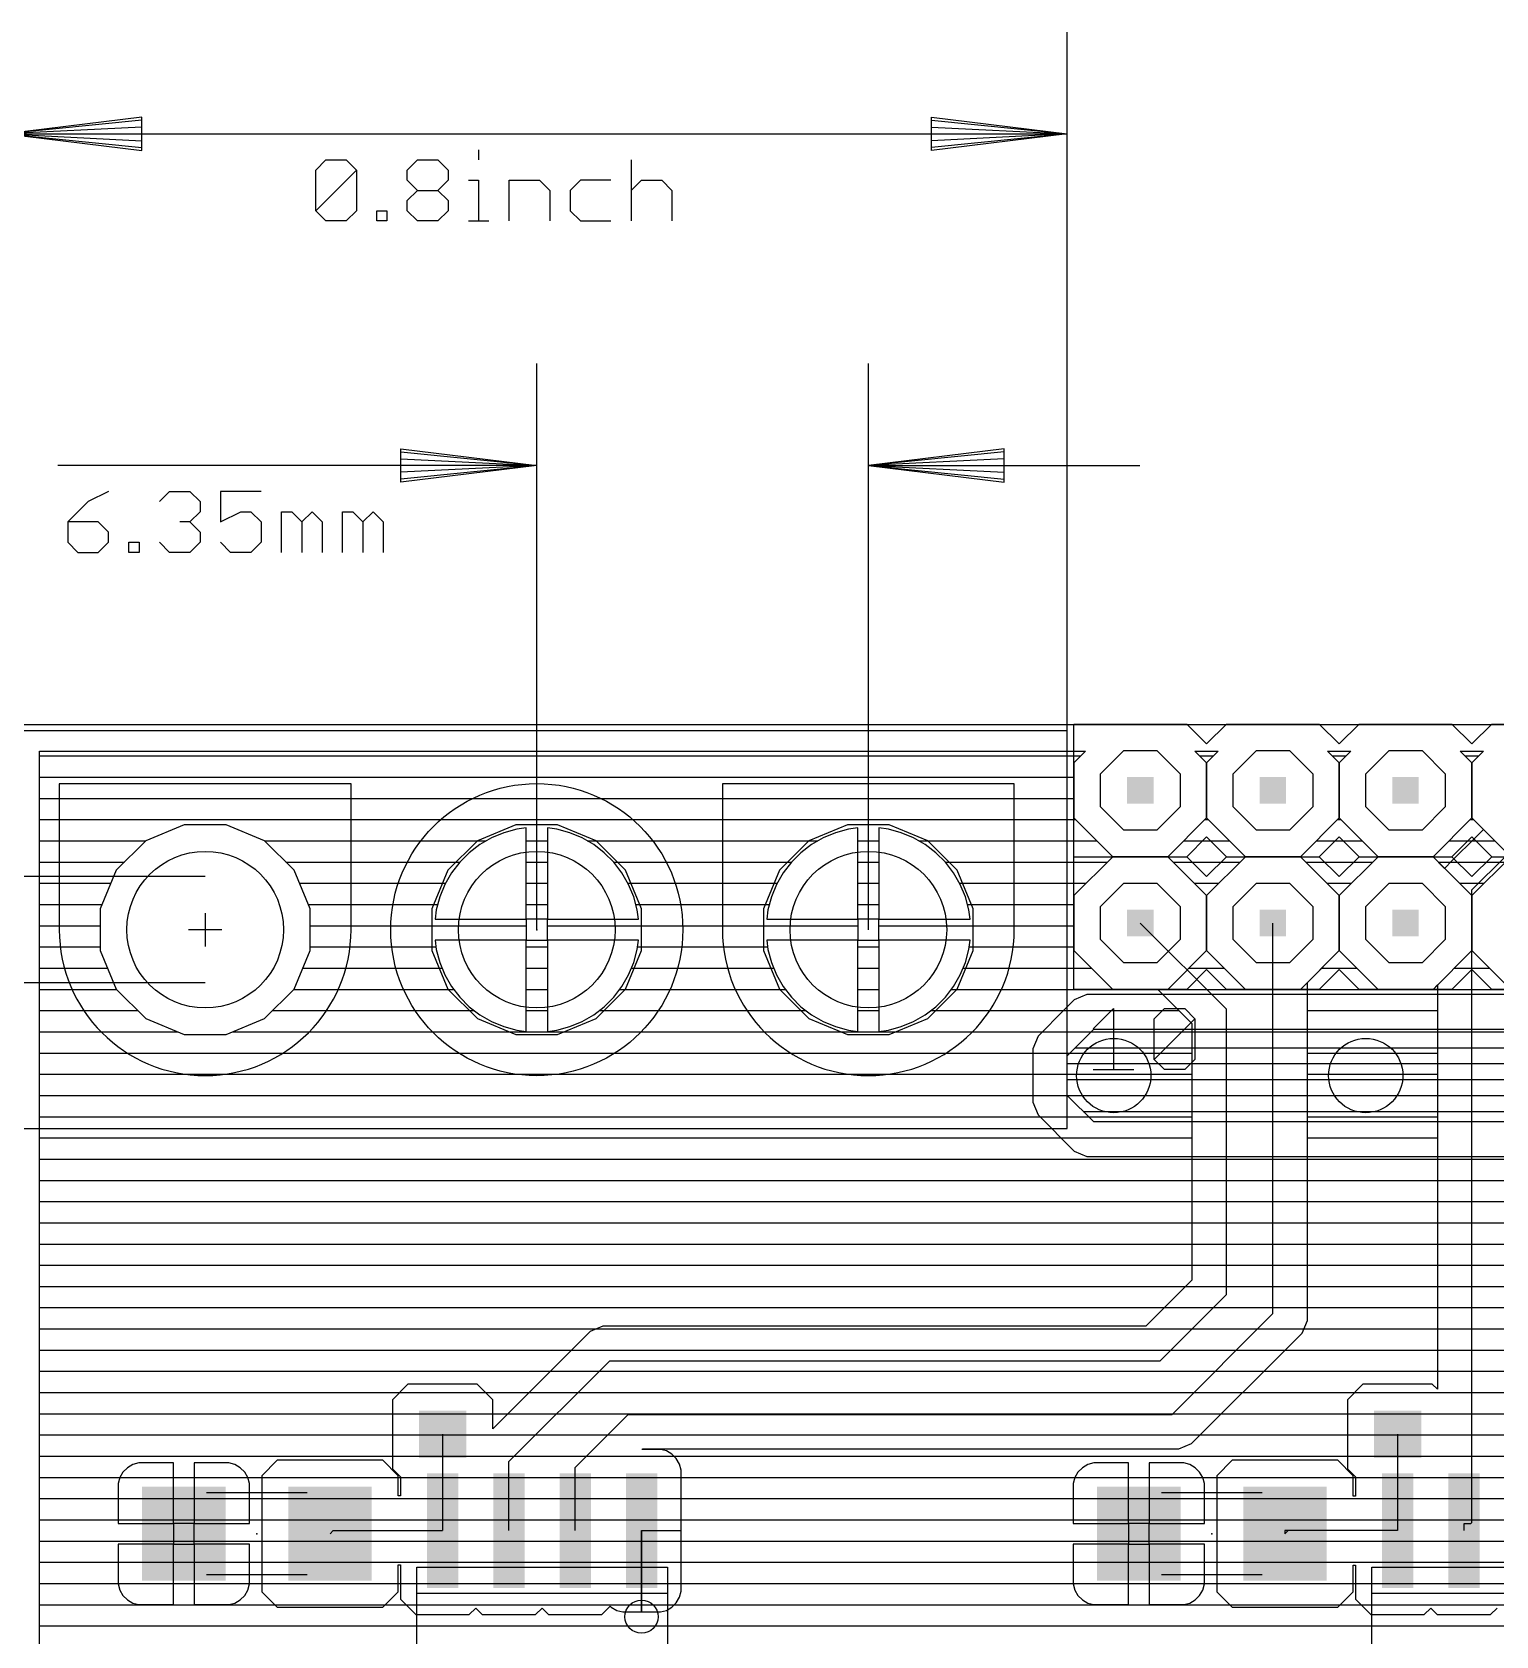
# Model space of a CAD drawing. Extents: x -0.28 to 5.55, y -0.74 to 2.72.
# Drawn here: x 0.614 to 1.718, y 1.512 to 2.722 of the extents above; entities that cross this region are included whole.
import ezdxf

# ---------------------------------------------------------------- set-up
doc = ezdxf.new("R2010")
doc.units = 0
for name, color, linetype in [('1', 22, 'CONTINUOUS'), ('16', 175, 'CONTINUOUS'), ('17', 82, 'CONTINUOUS'), ('18', 82, 'CONTINUOUS'), ('20', 2, 'CONTINUOUS'), ('21', 253, 'CONTINUOUS'), ('23', 7, 'CONTINUOUS'), ('47', 253, 'CONTINUOUS'), ('51', 253, 'CONTINUOUS')]:
    doc.layers.add(name, color=color, linetype=linetype)

# ---------------------------------------------------------------- blocks, each defined once
blk = doc.blocks.new('RECT')
blk.add_solid([(-0.5, -0.5), (0.5, -0.5), (-0.5, 0.5), (0.5, 0.5)])
blk = doc.blocks.new('ROUNDP')
blk.add_circle((0, 0), 0.5)
blk = doc.blocks.new('OCTAGONP')
blk.add_lwpolyline([(-0.5, -0.207107), (-0.5, 0.207107), (-0.207107, 0.5), (0.207107, 0.5), (0.5, 0.207107), (0.5, -0.207107), (0.207107, -0.5), (-0.207107, -0.5)], close=True)
blk = doc.blocks.new('ROUNDV')
blk.add_circle((0, 0), 0.5)
blk = doc.blocks.new('SQUAREV')
blk.add_solid([(-0.5, -0.5), (0.5, -0.5), (-0.5, 0.5), (0.5, 0.5)])

msp = doc.modelspace()

# ---------------------------------------------------------------- linework, layer by layer
at = {"layer": '1'}
for p, q in [((0.62, 0.32), (0.62, 2.179508)), ((0.62, 2.179508), (1.408797, 2.179508)), ((1.408797, 2.179508), (1.4, 2.170711)), ((1.5, 2.170711), (1.491202, 2.179508)), ((1.491202, 2.179508), (1.508797, 2.179508)), ((1.508797, 2.179508), (1.5, 2.170711)), ((1.6, 2.170711), (1.591202, 2.179508)), ((1.591202, 2.179508), (1.608797, 2.179508)), ((1.608797, 2.179508), (1.6, 2.170711)), ((1.7, 2.170711), (1.691202, 2.179508)), ((1.691202, 2.179508), (1.708797, 2.179508)), ((1.708797, 2.179508), (1.7, 2.170711)), ((0.62, 2.176), (1.40529, 2.176)), ((1.4, 2.170711), (1.4, 2.129289)), ((1.49471, 2.176), (1.50529, 2.176)), ((1.5, 2.129289), (1.5, 2.170711)), ((1.5, 2.170711), (1.5, 2.129289)), ((1.59471, 2.176), (1.60529, 2.176)), ((1.6, 2.129289), (1.6, 2.170711)), ((1.6, 2.170711), (1.6, 2.129289)), ((1.69471, 2.176), (1.70529, 2.176)), ((1.7, 2.129289), (1.7, 2.170711)), ((1.7, 2.170711), (1.7, 2.129289)), ((0.62, 2.16), (1.4, 2.16)), ((1.5, 2.16), (1.5, 2.16)), ((1.6, 2.16), (1.6, 2.16)), ((1.7, 2.16), (1.7, 2.16)), ((0.62, 2.144), (1.4, 2.144)), ((1.5, 2.144), (1.5, 2.144)), ((1.6, 2.144), (1.6, 2.144)), ((1.7, 2.144), (1.7, 2.144)), ((1.4, 2.129289), (1.429289, 2.1)), ((1.470711, 2.1), (1.5, 2.129289)), ((1.5, 2.129289), (1.529289, 2.1)), ((1.570711, 2.1), (1.6, 2.129289)), ((1.6, 2.129289), (1.629289, 2.1)), ((1.670711, 2.1), (1.7, 2.129289)), ((1.7, 2.129289), (1.70876, 2.120529)), ((0.62, 2.128), (1.401289, 2.128)), ((0.729275, 2.124055), (0.700219, 2.11202)), ((0.760725, 2.124055), (0.729275, 2.124055)), ((0.789781, 2.11202), (0.760725, 2.124055)), ((0.970178, 2.118122), (0.960846, 2.114257)), ((0.979935, 2.120737), (0.970178, 2.118122)), ((0.987, 2.121667), (0.979935, 2.120737)), ((0.987, 2.053), (0.987, 2.121667)), ((1.003, 2.121667), (1.003, 2.053)), ((1.010065, 2.120737), (1.003, 2.121667)), ((1.019822, 2.118122), (1.010065, 2.120737)), ((1.029154, 2.114257), (1.019822, 2.118122)), ((1.229275, 2.124055), (1.200219, 2.11202)), ((1.260725, 2.124055), (1.229275, 2.124055)), ((1.289781, 2.11202), (1.260725, 2.124055)), ((1.498711, 2.128), (1.501289, 2.128)), ((1.598711, 2.128), (1.601289, 2.128)), ((1.698711, 2.128), (1.701289, 2.128)), ((1.70876, 2.120529), (1.702958, 2.114728)), ((0.62, 2.112), (0.700199, 2.112)), ((0.700219, 2.11202), (0.67798, 2.089781)), ((0.81202, 2.089781), (0.789781, 2.11202)), ((0.789801, 2.112), (0.956937, 2.112)), ((0.952099, 2.109206), (0.944085, 2.103057)), ((0.960846, 2.114257), (0.952099, 2.109206)), ((0.987, 2.112), (1.003, 2.112)), ((1.037901, 2.109206), (1.029154, 2.114257)), ((1.033063, 2.112), (1.200199, 2.112)), ((1.045915, 2.103057), (1.037901, 2.109206)), ((1.200219, 2.11202), (1.17798, 2.089781)), ((1.31202, 2.089781), (1.289781, 2.11202)), ((1.289801, 2.112), (1.417289, 2.112)), ((1.482711, 2.112), (1.517289, 2.112)), ((1.582711, 2.112), (1.617289, 2.112)), ((1.682711, 2.112), (1.700231, 2.112)), ((1.702958, 2.114728), (1.685272, 2.097042)), ((1.702958, 2.114728), (1.702958, 2.114728)), ((0.62, 2.096), (0.684199, 2.096)), ((0.805801, 2.096), (0.937028, 2.096)), ((0.936943, 2.095915), (0.930794, 2.087901)), ((0.944085, 2.103057), (0.936943, 2.095915)), ((0.987, 2.096), (1.003, 2.096)), ((1.053057, 2.095915), (1.045915, 2.103057)), ((1.052972, 2.096), (1.184199, 2.096)), ((1.059206, 2.087901), (1.053057, 2.095915)), ((1.305801, 2.096), (1.425289, 2.096)), ((1.429289, 2.1), (1.4, 2.070711)), ((1.429289, 2.1), (1.470711, 2.1)), ((1.470711, 2.1), (1.429289, 2.1)), ((1.5, 2.070711), (1.470711, 2.1)), ((1.47471, 2.096), (1.525289, 2.096)), ((1.529289, 2.1), (1.5, 2.070711)), ((1.529289, 2.1), (1.570711, 2.1)), ((1.570711, 2.1), (1.529289, 2.1)), ((1.6, 2.070711), (1.570711, 2.1)), ((1.57471, 2.096), (1.625289, 2.096)), ((1.629289, 2.1), (1.6, 2.070711)), ((1.629289, 2.1), (1.670711, 2.1)), ((1.670711, 2.1), (1.629289, 2.1)), ((1.67947, 2.09124), (1.670711, 2.1)), ((1.67471, 2.096), (1.684231, 2.096)), ((1.685272, 2.097042), (1.67947, 2.09124)), ((1.685272, 2.097042), (1.685272, 2.097042)), ((1.725, 2.1), (1.7, 2.075)), ((0.62, 2.08), (0.673929, 2.08)), ((0.67798, 2.089781), (0.665945, 2.060725)), ((0.824055, 2.060725), (0.81202, 2.089781)), ((0.816071, 2.08), (0.926232, 2.08)), ((0.930794, 2.087901), (0.925743, 2.079154)), ((0.987, 2.08), (1.003, 2.08)), ((1.064257, 2.079154), (1.059206, 2.087901)), ((1.063768, 2.08), (1.173929, 2.08)), ((1.17798, 2.089781), (1.165945, 2.060725)), ((1.324055, 2.060725), (1.31202, 2.089781)), ((1.316071, 2.08), (1.409289, 2.08)), ((1.49071, 2.08), (1.509289, 2.08)), ((1.59071, 2.08), (1.609289, 2.08)), ((0.921878, 2.069822), (0.919263, 2.060065)), ((0.925743, 2.079154), (0.921878, 2.069822)), ((1.068122, 2.069822), (1.064257, 2.079154)), ((1.070737, 2.060065), (1.068122, 2.069822)), ((1.4, 2.070711), (1.4, 2.029289)), ((1.5, 2.070711), (1.5, 2.036769)), ((1.5, 2.036769), (1.5, 2.070711)), ((1.6, 2.070711), (1.6, 2.029289)), ((1.6, 2.029289), (1.6, 2.070711)), ((1.7, 1.598), (1.7, 2.075)), ((0.62, 2.064), (0.667301, 2.064)), ((0.665945, 2.060725), (0.665945, 2.029275)), ((0.822699, 2.064), (0.920318, 2.064)), ((0.824055, 2.029275), (0.824055, 2.060725)), ((0.919263, 2.060065), (0.918333, 2.053)), ((0.987, 2.064), (1.003, 2.064)), ((1.069682, 2.064), (1.167301, 2.064)), ((1.071667, 2.053), (1.070737, 2.060065)), ((1.165945, 2.060725), (1.165945, 2.029275)), ((1.322699, 2.064), (1.4, 2.064)), ((1.324055, 2.029275), (1.324055, 2.060725)), ((1.5, 2.064), (1.5, 2.064)), ((1.6, 2.064), (1.6, 2.064)), ((0.62, 2.048), (0.665945, 2.048)), ((0.824055, 2.048), (0.986999, 2.048)), ((0.918333, 2.053), (0.986999, 2.053)), ((0.986999, 2.053), (0.986999, 2.037)), ((1.003, 2.053), (0.987, 2.053)), ((1.003, 2.037), (1.003, 2.053)), ((1.003, 2.053), (1.071667, 2.053)), ((1.003, 2.048), (1.165945, 2.048)), ((1.324055, 2.048), (1.4, 2.048)), ((1.515, 1.985), (1.45, 2.05)), ((1.5, 2.048), (1.5, 2.048)), ((1.55, 1.7555), (1.55, 2.05)), ((1.6, 2.048), (1.6, 2.048)), ((0.62, 2.032), (0.665945, 2.032)), ((0.824055, 2.032), (0.918991, 2.032)), ((0.986999, 2.037), (0.918333, 2.037)), ((0.918333, 2.037), (0.919263, 2.029935)), ((0.987, 1.968333), (0.987, 2.036999)), ((0.987, 2.036999), (1.003, 2.036999)), ((0.987, 2.032), (1.003, 2.032)), ((1.071667, 2.037), (1.003, 2.037)), ((1.003, 2.036999), (1.003, 1.968333)), ((1.070737, 2.029935), (1.071667, 2.037)), ((1.071008, 2.032), (1.165945, 2.032)), ((1.324055, 2.032), (1.4, 2.032)), ((1.5, 2.036769), (1.5, 2.036769)), ((1.6, 2.032), (1.6, 2.032)), ((0.665945, 2.029275), (0.67798, 2.000219)), ((0.81202, 2.000219), (0.824055, 2.029275)), ((0.919263, 2.029935), (0.921878, 2.020178)), ((0.921878, 2.020178), (0.925743, 2.010846)), ((1.064257, 2.010846), (1.068122, 2.020178)), ((1.068122, 2.020178), (1.070737, 2.029935)), ((1.165945, 2.029275), (1.17798, 2.000219)), ((1.31202, 2.000219), (1.324055, 2.029275)), ((1.4, 2.029289), (1.429289, 2)), ((1.576, 2.005289), (1.6, 2.029289)), ((1.6, 2.029289), (1.629289, 2)), ((0.62, 2.016), (0.671444, 2.016)), ((0.818556, 2.016), (0.923608, 2.016)), ((0.925743, 2.010846), (0.930794, 2.002099)), ((0.987, 2.016), (1.003, 2.016)), ((1.059206, 2.002099), (1.064257, 2.010846)), ((1.066391, 2.016), (1.171444, 2.016)), ((1.318556, 2.016), (1.413289, 2.016)), ((1.586711, 2.016), (1.613289, 2.016)), ((0.62, 2), (0.678199, 2)), ((0.67798, 2.000219), (0.700219, 1.97798)), ((0.789781, 1.97798), (0.81202, 2.000219)), ((0.811801, 2), (0.932404, 2)), ((0.930794, 2.002099), (0.936943, 1.994085)), ((0.987, 2), (1.003, 2)), ((1.053057, 1.994085), (1.059206, 2.002099)), ((1.057596, 2), (1.178199, 2)), ((1.17798, 2.000219), (1.200219, 1.97798)), ((1.289781, 1.97798), (1.31202, 2.000219)), ((1.311801, 2), (1.429289, 2)), ((1.429289, 2), (1.46323, 2)), ((1.46323, 2), (1.489, 1.97423)), ((1.576, 1.750328), (1.576, 2.005289)), ((1.576, 2), (1.629289, 2)), ((1.629289, 2), (1.670711, 2)), ((1.670711, 2), (1.674, 2.00329)), ((1.670711, 2), (1.674, 2)), ((1.674, 2.00329), (1.674, 1.698469)), ((0.62, 1.984), (0.694199, 1.984)), ((0.795801, 1.984), (0.94792, 1.984)), ((0.936943, 1.994085), (0.944085, 1.986943)), ((0.944085, 1.986943), (0.952099, 1.980794)), ((0.987, 1.984), (1.003, 1.984)), ((1.037901, 1.980794), (1.045915, 1.986943)), ((1.04208, 1.984), (1.194199, 1.984)), ((1.045915, 1.986943), (1.053057, 1.994085)), ((1.295801, 1.984), (1.47923, 1.984)), ((1.515, 1.77), (1.515, 1.985)), ((1.576, 1.984), (1.674, 1.984)), ((0.700219, 1.97798), (0.729275, 1.965945)), ((0.760725, 1.965945), (0.789781, 1.97798)), ((0.952099, 1.980794), (0.960846, 1.975743)), ((0.960846, 1.975743), (0.970178, 1.971878)), ((0.970178, 1.971878), (0.979935, 1.969263)), ((1.010065, 1.969263), (1.019822, 1.971878)), ((1.019822, 1.971878), (1.029154, 1.975743)), ((1.029154, 1.975743), (1.037901, 1.980794)), ((1.200219, 1.97798), (1.229275, 1.965945)), ((1.260725, 1.965945), (1.289781, 1.97798)), ((1.489, 1.97423), (1.489, 1.780769)), ((0.62, 1.968), (0.724313, 1.968)), ((0.729275, 1.965945), (0.760725, 1.965945)), ((0.765686, 1.968), (1.224313, 1.968)), ((0.979935, 1.969263), (0.987, 1.968333)), ((1.003, 1.968333), (1.010065, 1.969263)), ((1.229275, 1.965945), (1.260725, 1.965945)), ((1.265686, 1.968), (1.489, 1.968)), ((1.576, 1.968), (1.674, 1.968)), ((0.62, 1.952), (1.489, 1.952)), ((1.576, 1.952), (1.674, 1.952)), ((0.62, 1.936), (1.489, 1.936)), ((1.576, 1.936), (1.674, 1.936)), ((0.62, 1.92), (1.489, 1.92)), ((1.576, 1.92), (1.674, 1.92)), ((0.62, 1.904), (1.489, 1.904)), ((1.576, 1.904), (1.674, 1.904)), ((0.62, 1.888), (1.489, 1.888)), ((1.576, 1.888), (1.674, 1.888)), ((0.62, 1.872), (1.489, 1.872)), ((1.576, 1.872), (1.674, 1.872)), ((0.62, 1.856), (1.489, 1.856)), ((1.576, 1.856), (1.674, 1.856)), ((0.62, 1.84), (1.489, 1.84)), ((1.576, 1.84), (1.674, 1.84)), ((0.62, 1.824), (1.489, 1.824)), ((1.576, 1.824), (1.674, 1.824)), ((0.62, 1.808), (1.489, 1.808)), ((1.576, 1.808), (1.674, 1.808)), ((0.62, 1.792), (1.489, 1.792)), ((1.576, 1.792), (1.674, 1.792)), ((1.489, 1.780769), (1.45423, 1.746)), ((0.62, 1.776), (1.484231, 1.776)), ((1.465, 1.72), (1.515, 1.77)), ((1.576, 1.776), (1.674, 1.776)), ((0.62, 1.76), (1.468231, 1.76)), ((1.474, 1.6795), (1.55, 1.7555)), ((1.576, 1.76), (1.674, 1.76)), ((0.62, 1.744), (1.04, 1.744)), ((1.035272, 1.742042), (1.027958, 1.734728)), ((1.044828, 1.746), (1.035272, 1.742042)), ((1.45423, 1.746), (1.044828, 1.746)), ((1.572042, 1.740772), (1.576, 1.750328)), ((1.573379, 1.744), (1.674, 1.744)), ((1.027958, 1.734728), (0.961842, 1.668612)), ((1.488728, 1.657458), (1.564728, 1.733458)), ((1.564728, 1.733458), (1.572042, 1.740772)), ((0.62, 1.728), (1.021231, 1.728)), ((0.974, 1.644), (1.05, 1.72)), ((1.05, 1.72), (1.465, 1.72)), ((1.559269, 1.728), (1.674, 1.728)), ((0.62, 1.712), (1.005231, 1.712)), ((1.543269, 1.712), (1.674, 1.712)), ((0.62, 1.696), (0.891531, 1.696)), ((0.897873, 1.702342), (0.886157, 1.690627)), ((0.950127, 1.702342), (0.897873, 1.702342)), ((0.961842, 1.690627), (0.950127, 1.702342)), ((0.956469, 1.696), (0.989231, 1.696)), ((1.527269, 1.696), (1.611531, 1.696)), ((1.617873, 1.702342), (1.606157, 1.690627)), ((1.670127, 1.702342), (1.617873, 1.702342)), ((1.674, 1.698469), (1.670127, 1.702342)), ((0.886157, 1.690627), (0.886157, 1.638373)), ((0.961842, 1.668612), (0.961842, 1.690627)), ((1.606157, 1.690627), (1.606157, 1.638373)), ((0.62, 1.68), (0.886157, 1.68)), ((0.961842, 1.68), (0.973231, 1.68)), ((1.024, 1.6395), (1.064, 1.6795)), ((1.064, 1.6795), (1.474, 1.6795)), ((1.511269, 1.68), (1.606157, 1.68)), ((0.62, 1.664), (0.886157, 1.664)), ((0.924, 1.6645), (0.924, 1.591862)), ((1.479172, 1.6535), (1.488728, 1.657458)), ((1.495269, 1.664), (1.606157, 1.664)), ((1.644, 1.6645), (1.644, 1.591862)), ((0.62, 1.648), (0.886157, 1.648)), ((0.799338, 1.644933), (0.787622, 1.633217)), ((0.878898, 1.644933), (0.799338, 1.644933)), ((0.890614, 1.633217), (0.878898, 1.644933)), ((1.074438, 1.653169), (1.074769, 1.6535)), ((1.088181, 1.653169), (1.074438, 1.653169)), ((1.074769, 1.6535), (1.479172, 1.6535)), ((1.092759, 1.651943), (1.088181, 1.653169)), ((1.096863, 1.649573), (1.092759, 1.651943)), ((1.100215, 1.646221), (1.096863, 1.649573)), ((1.098436, 1.648), (1.606157, 1.648)), ((1.102584, 1.642117), (1.100215, 1.646221)), ((1.519338, 1.644933), (1.507622, 1.633217)), ((1.598898, 1.644933), (1.519338, 1.644933)), ((1.610614, 1.633217), (1.598898, 1.644933)), ((0.682982, 1.635985), (0.680612, 1.631881)), ((0.686334, 1.639337), (0.682982, 1.635985)), ((0.690438, 1.641706), (0.686334, 1.639337)), ((0.695016, 1.642933), (0.690438, 1.641706)), ((0.721134, 1.642933), (0.695016, 1.642933)), ((0.721134, 1.597249), (0.721134, 1.642933)), ((0.762748, 1.642933), (0.73663, 1.642933)), ((0.73663, 1.642933), (0.73663, 1.597249)), ((0.767326, 1.641706), (0.762748, 1.642933)), ((0.77143, 1.639337), (0.767326, 1.641706)), ((0.774781, 1.635985), (0.77143, 1.639337)), ((0.777151, 1.631881), (0.774781, 1.635985)), ((0.787622, 1.633217), (0.787622, 1.545783)), ((0.886157, 1.638373), (0.892189, 1.632342)), ((0.890614, 1.618), (0.890614, 1.633217)), ((0.974, 1.591862), (0.974, 1.644)), ((1.024, 1.591862), (1.024, 1.6395)), ((1.103811, 1.637539), (1.102584, 1.642117)), ((1.103811, 1.591863), (1.103811, 1.637539)), ((1.402982, 1.635985), (1.400612, 1.631881)), ((1.406334, 1.639337), (1.402982, 1.635985)), ((1.410438, 1.641706), (1.406334, 1.639337)), ((1.415016, 1.642933), (1.410438, 1.641706)), ((1.441134, 1.642933), (1.415016, 1.642933)), ((1.441134, 1.597249), (1.441134, 1.642933)), ((1.482748, 1.642933), (1.45663, 1.642933)), ((1.45663, 1.642933), (1.45663, 1.597249)), ((1.487326, 1.641706), (1.482748, 1.642933)), ((1.49143, 1.639337), (1.487326, 1.641706)), ((1.494781, 1.635985), (1.49143, 1.639337)), ((1.497151, 1.631881), (1.494781, 1.635985)), ((1.507622, 1.633217), (1.507622, 1.545783)), ((1.606157, 1.638373), (1.612189, 1.632342)), ((1.610614, 1.617862), (1.610614, 1.633217)), ((0.62, 1.632), (0.680681, 1.632)), ((0.680612, 1.631881), (0.679386, 1.627303)), ((0.679386, 1.627303), (0.679386, 1.597248)), ((0.721134, 1.632), (0.73663, 1.632)), ((0.777082, 1.632), (0.787622, 1.632)), ((0.778378, 1.627303), (0.777151, 1.631881)), ((0.778378, 1.597248), (0.778378, 1.627303)), ((0.890614, 1.632), (0.892189, 1.632)), ((0.892189, 1.632342), (0.892189, 1.618)), ((1.103811, 1.632), (1.400681, 1.632)), ((1.400612, 1.631881), (1.399386, 1.627303)), ((1.399386, 1.627303), (1.399386, 1.597248)), ((1.441134, 1.632), (1.45663, 1.632)), ((1.497082, 1.632), (1.507622, 1.632)), ((1.498378, 1.627303), (1.497151, 1.631881)), ((1.498378, 1.597248), (1.498378, 1.627303)), ((1.610614, 1.632), (1.612189, 1.632)), ((1.612189, 1.632342), (1.612189, 1.617862)), ((0.62, 1.616), (0.679386, 1.616)), ((0.721134, 1.616), (0.73663, 1.616)), ((0.778378, 1.616), (0.787622, 1.616)), ((0.892189, 1.618), (0.890614, 1.618)), ((1.103811, 1.616), (1.399386, 1.616)), ((1.441134, 1.616), (1.45663, 1.616)), ((1.498378, 1.616), (1.507622, 1.616)), ((1.612189, 1.617862), (1.610614, 1.617862)), ((0.62, 1.6), (0.679386, 1.6)), ((0.679386, 1.597248), (0.721133, 1.597248)), ((0.721133, 1.597248), (0.721133, 1.581752)), ((0.721134, 1.6), (0.73663, 1.6)), ((0.73663, 1.597249), (0.721134, 1.597249)), ((0.736631, 1.581752), (0.736631, 1.597248)), ((0.736631, 1.597248), (0.778378, 1.597248)), ((0.778378, 1.6), (0.787622, 1.6)), ((1.103811, 1.6), (1.399386, 1.6)), ((1.399386, 1.597248), (1.441133, 1.597248)), ((1.441133, 1.597248), (1.441133, 1.581752)), ((1.441134, 1.6), (1.45663, 1.6)), ((1.45663, 1.597249), (1.441134, 1.597249)), ((1.456631, 1.581752), (1.456631, 1.597248)), ((1.456631, 1.597248), (1.498378, 1.597248)), ((1.498378, 1.6), (1.507622, 1.6)), ((1.699, 1.597), (1.694, 1.597)), ((1.694, 1.597), (1.694, 1.591862)), ((1.699, 1.597), (1.7, 1.598)), ((0.841618, 1.592), (0.839118, 1.5895)), ((0.841618, 1.592), (0.924, 1.592)), ((0.924, 1.592), (0.924, 1.591862)), ((1.073999, 1.530555), (1.073999, 1.591861)), ((1.073999, 1.591861), (1.074, 1.591861)), ((1.074, 1.591861), (1.074, 1.530555)), ((1.074001, 1.591861), (1.074001, 1.591863)), ((1.074001, 1.591863), (1.103811, 1.591863)), ((1.103811, 1.591861), (1.074001, 1.591861)), ((1.103811, 1.546185), (1.103811, 1.591861)), ((1.561618, 1.592), (1.559118, 1.5895)), ((1.644, 1.591862), (1.559118, 1.591862)), ((1.559118, 1.591862), (1.559118, 1.5895)), ((0.62, 1.584), (0.721133, 1.584)), ((0.721133, 1.581752), (0.679386, 1.581752)), ((0.679386, 1.581752), (0.679386, 1.551697)), ((0.721134, 1.536067), (0.721134, 1.581751)), ((0.721134, 1.581751), (0.73663, 1.581751)), ((0.73663, 1.581751), (0.73663, 1.536067)), ((0.736631, 1.584), (0.787622, 1.584)), ((0.778378, 1.581752), (0.736631, 1.581752)), ((0.778378, 1.551697), (0.778378, 1.581752)), ((1.073999, 1.584), (1.074, 1.584)), ((1.103811, 1.584), (1.441133, 1.584)), ((1.441133, 1.581752), (1.399386, 1.581752)), ((1.399386, 1.581752), (1.399386, 1.551697)), ((1.441134, 1.536067), (1.441134, 1.581751)), ((1.441134, 1.581751), (1.45663, 1.581751)), ((1.45663, 1.581751), (1.45663, 1.536067)), ((1.456631, 1.584), (1.507622, 1.584)), ((1.498378, 1.581752), (1.456631, 1.581752)), ((1.498378, 1.551697), (1.498378, 1.581752)), ((0.62, 1.568), (0.679386, 1.568)), ((0.721134, 1.568), (0.73663, 1.568)), ((0.778378, 1.568), (0.787622, 1.568)), ((0.890614, 1.545783), (0.890614, 1.566)), ((0.890614, 1.566), (0.892189, 1.566)), ((0.892189, 1.566), (0.892189, 1.540271)), ((1.073999, 1.568), (1.074, 1.568)), ((1.103811, 1.568), (1.399386, 1.568)), ((1.441134, 1.568), (1.45663, 1.568)), ((1.498378, 1.568), (1.507622, 1.568)), ((1.610614, 1.545783), (1.610614, 1.565862)), ((1.610614, 1.565862), (1.612189, 1.565862)), ((1.612189, 1.565862), (1.612189, 1.540271)), ((0.62, 1.552), (0.679386, 1.552)), ((0.679386, 1.551697), (0.680612, 1.547119)), ((0.721134, 1.552), (0.73663, 1.552)), ((0.777151, 1.547119), (0.778378, 1.551697)), ((0.778378, 1.552), (0.787622, 1.552)), ((0.890614, 1.552), (0.892189, 1.552)), ((1.073999, 1.552), (1.074, 1.552)), ((1.103811, 1.552), (1.399386, 1.552)), ((1.399386, 1.551697), (1.400612, 1.547119)), ((1.441134, 1.552), (1.45663, 1.552)), ((1.497151, 1.547119), (1.498378, 1.551697)), ((1.498378, 1.552), (1.507622, 1.552)), ((1.610614, 1.552), (1.612189, 1.552)), ((0.62, 1.536), (0.797405, 1.536)), ((0.680612, 1.547119), (0.682982, 1.543015)), ((0.682982, 1.543015), (0.686334, 1.539663)), ((0.686334, 1.539663), (0.690438, 1.537294)), ((0.690438, 1.537294), (0.695016, 1.536067)), ((0.695016, 1.536067), (0.721134, 1.536067)), ((0.73663, 1.536067), (0.762748, 1.536067)), ((0.762748, 1.536067), (0.767326, 1.537294)), ((0.767326, 1.537294), (0.77143, 1.539663)), ((0.77143, 1.539663), (0.774781, 1.543015)), ((0.774781, 1.543015), (0.777151, 1.547119)), ((0.787622, 1.545783), (0.799338, 1.534067)), ((0.878898, 1.534067), (0.890614, 1.545783)), ((0.880831, 1.536), (0.89646, 1.536)), ((0.892189, 1.540271), (0.903905, 1.528555)), ((1.073999, 1.536), (1.074, 1.536)), ((1.096863, 1.534151), (1.100215, 1.537503)), ((1.098712, 1.536), (1.517405, 1.536)), ((1.100215, 1.537503), (1.102584, 1.541607)), ((1.102584, 1.541607), (1.103811, 1.546185)), ((1.400612, 1.547119), (1.402982, 1.543015)), ((1.402982, 1.543015), (1.406334, 1.539663)), ((1.406334, 1.539663), (1.410438, 1.537294)), ((1.410438, 1.537294), (1.415016, 1.536067)), ((1.415016, 1.536067), (1.441134, 1.536067)), ((1.45663, 1.536067), (1.482748, 1.536067)), ((1.482748, 1.536067), (1.487326, 1.537294)), ((1.487326, 1.537294), (1.49143, 1.539663)), ((1.49143, 1.539663), (1.494781, 1.543015)), ((1.494781, 1.543015), (1.497151, 1.547119)), ((1.507622, 1.545783), (1.519338, 1.534067)), ((1.598898, 1.534067), (1.610614, 1.545783)), ((1.600831, 1.536), (1.61646, 1.536)), ((1.612189, 1.540271), (1.623905, 1.528555)), ((0.799338, 1.534067), (0.878898, 1.534067)), ((0.903905, 1.528555), (0.944095, 1.528555)), ((0.944095, 1.528555), (0.949, 1.53346)), ((0.949, 1.53346), (0.953905, 1.528555)), ((0.953905, 1.528555), (0.994095, 1.528555)), ((0.994095, 1.528555), (0.999, 1.53346)), ((0.999, 1.53346), (1.003905, 1.528555)), ((1.003905, 1.528555), (1.044095, 1.528555)), ((1.044095, 1.528555), (1.050414, 1.534874)), ((1.050414, 1.534874), (1.051137, 1.534151)), ((1.051137, 1.534151), (1.055241, 1.531782)), ((1.055241, 1.531782), (1.059819, 1.530555)), ((1.059819, 1.530555), (1.073999, 1.530555)), ((1.074, 1.530555), (1.088181, 1.530555)), ((1.088181, 1.530555), (1.092759, 1.531782)), ((1.092759, 1.531782), (1.096863, 1.534151)), ((1.519338, 1.534067), (1.598898, 1.534067)), ((1.623905, 1.528555), (1.664095, 1.528555)), ((1.664095, 1.528555), (1.669, 1.53346)), ((1.669, 1.53346), (1.673905, 1.528555)), ((1.673905, 1.528555), (1.714095, 1.528555)), ((1.714095, 1.528555), (1.719, 1.53346)), ((0.62, 1.52), (4.879213, 1.52))]:
    msp.add_line(p, q, dxfattribs=at)
at = {"layer": '16'}
for p, q in [((0.62, 0.32), (0.62, 2.179508)), ((0.62, 2.179508), (1.408797, 2.179508)), ((1.408797, 2.179508), (1.4, 2.170711)), ((1.5, 2.170711), (1.491202, 2.179508)), ((1.491202, 2.179508), (1.508797, 2.179508)), ((1.508797, 2.179508), (1.5, 2.170711)), ((1.6, 2.170711), (1.591202, 2.179508)), ((1.591202, 2.179508), (1.608797, 2.179508)), ((1.608797, 2.179508), (1.6, 2.170711)), ((1.7, 2.170711), (1.691202, 2.179508)), ((1.691202, 2.179508), (1.708797, 2.179508)), ((1.708797, 2.179508), (1.7, 2.170711)), ((0.62, 2.176), (1.40529, 2.176)), ((1.4, 2.170711), (1.4, 2.129289)), ((1.49471, 2.176), (1.50529, 2.176)), ((1.5, 2.129289), (1.5, 2.170711)), ((1.5, 2.170711), (1.5, 2.129289)), ((1.59471, 2.176), (1.60529, 2.176)), ((1.6, 2.129289), (1.6, 2.170711)), ((1.6, 2.170711), (1.6, 2.129289)), ((1.69471, 2.176), (1.70529, 2.176)), ((1.7, 2.129289), (1.7, 2.170711)), ((1.7, 2.170711), (1.7, 2.129289)), ((0.62, 2.16), (1.4, 2.16)), ((1.5, 2.16), (1.5, 2.16)), ((1.6, 2.16), (1.6, 2.16)), ((1.7, 2.16), (1.7, 2.16)), ((0.62, 2.144), (1.4, 2.144)), ((1.5, 2.144), (1.5, 2.144)), ((1.6, 2.144), (1.6, 2.144)), ((1.7, 2.144), (1.7, 2.144)), ((1.4, 2.129289), (1.429289, 2.1)), ((1.470711, 2.1), (1.5, 2.129289)), ((1.5, 2.129289), (1.529289, 2.1)), ((1.570711, 2.1), (1.6, 2.129289)), ((1.6, 2.129289), (1.629289, 2.1)), ((1.670711, 2.1), (1.7, 2.129289)), ((1.7, 2.129289), (1.729289, 2.1)), ((0.62, 2.128), (1.401289, 2.128)), ((0.729275, 2.124055), (0.700219, 2.11202)), ((0.760725, 2.124055), (0.729275, 2.124055)), ((0.789781, 2.11202), (0.760725, 2.124055)), ((0.979275, 2.124055), (0.950219, 2.11202)), ((1.010725, 2.124055), (0.979275, 2.124055)), ((1.039781, 2.11202), (1.010725, 2.124055)), ((1.220178, 2.118122), (1.210846, 2.114257)), ((1.229935, 2.120737), (1.220178, 2.118122)), ((1.237, 2.121667), (1.229935, 2.120737)), ((1.237, 2.053), (1.237, 2.121667)), ((1.253, 2.121667), (1.253, 2.053)), ((1.260065, 2.120737), (1.253, 2.121667)), ((1.269822, 2.118122), (1.260065, 2.120737)), ((1.279154, 2.114257), (1.269822, 2.118122)), ((1.498711, 2.128), (1.501289, 2.128)), ((1.598711, 2.128), (1.601289, 2.128)), ((1.698711, 2.128), (1.701289, 2.128)), ((0.62, 2.112), (0.700199, 2.112)), ((0.700219, 2.11202), (0.67798, 2.089781)), ((0.81202, 2.089781), (0.789781, 2.11202)), ((0.789801, 2.112), (0.950199, 2.112)), ((0.950219, 2.11202), (0.92798, 2.089781)), ((1.06202, 2.089781), (1.039781, 2.11202)), ((1.039801, 2.112), (1.206937, 2.112)), ((1.202099, 2.109206), (1.194085, 2.103057)), ((1.210846, 2.114257), (1.202099, 2.109206)), ((1.237, 2.112), (1.253, 2.112)), ((1.287901, 2.109206), (1.279154, 2.114257)), ((1.283063, 2.112), (1.417289, 2.112)), ((1.295915, 2.103057), (1.287901, 2.109206)), ((1.482711, 2.112), (1.517289, 2.112)), ((1.582711, 2.112), (1.617289, 2.112)), ((1.682711, 2.112), (1.717289, 2.112)), ((0.62, 2.096), (0.684199, 2.096)), ((0.805801, 2.096), (0.934199, 2.096)), ((1.055801, 2.096), (1.187028, 2.096)), ((1.186943, 2.095915), (1.180794, 2.087901)), ((1.194085, 2.103057), (1.186943, 2.095915)), ((1.237, 2.096), (1.253, 2.096)), ((1.303057, 2.095915), (1.295915, 2.103057)), ((1.302972, 2.096), (1.425289, 2.096)), ((1.309206, 2.087901), (1.303057, 2.095915)), ((1.429289, 2.1), (1.4, 2.070711)), ((1.429289, 2.1), (1.470711, 2.1)), ((1.470711, 2.1), (1.429289, 2.1)), ((1.5, 2.070711), (1.470711, 2.1)), ((1.47471, 2.096), (1.525289, 2.096)), ((1.529289, 2.1), (1.5, 2.070711)), ((1.529289, 2.1), (1.570711, 2.1)), ((1.570711, 2.1), (1.529289, 2.1)), ((1.6, 2.070711), (1.570711, 2.1)), ((1.57471, 2.096), (1.625289, 2.096)), ((1.629289, 2.1), (1.6, 2.070711)), ((1.629289, 2.1), (1.670711, 2.1)), ((1.670711, 2.1), (1.629289, 2.1)), ((1.7, 2.070711), (1.670711, 2.1)), ((1.67471, 2.096), (1.725289, 2.096)), ((1.729289, 2.1), (1.7, 2.070711)), ((0.62, 2.08), (0.673929, 2.08)), ((0.67798, 2.089781), (0.665945, 2.060725)), ((0.824055, 2.060725), (0.81202, 2.089781)), ((0.816071, 2.08), (0.923929, 2.08)), ((0.92798, 2.089781), (0.915945, 2.060725)), ((1.074055, 2.060725), (1.06202, 2.089781)), ((1.066071, 2.08), (1.176232, 2.08)), ((1.180794, 2.087901), (1.175743, 2.079154)), ((1.237, 2.08), (1.253, 2.08)), ((1.314257, 2.079154), (1.309206, 2.087901)), ((1.313768, 2.08), (1.409289, 2.08)), ((1.49071, 2.08), (1.509289, 2.08)), ((1.59071, 2.08), (1.609289, 2.08)), ((1.69071, 2.08), (1.709289, 2.08)), ((1.171878, 2.069822), (1.169263, 2.060065)), ((1.175743, 2.079154), (1.171878, 2.069822)), ((1.318122, 2.069822), (1.314257, 2.079154)), ((1.320737, 2.060065), (1.318122, 2.069822)), ((1.4, 2.070711), (1.4, 2.029289)), ((1.5, 2.029289), (1.5, 2.070711)), ((1.5, 2.070711), (1.5, 2.029289)), ((1.6, 2.029289), (1.6, 2.070711)), ((1.6, 2.070711), (1.6, 2.029289)), ((1.7, 2.029289), (1.7, 2.070711)), ((1.7, 2.070711), (1.7, 2.029289)), ((0.62, 2.064), (0.667301, 2.064)), ((0.665945, 2.060725), (0.665945, 2.029275)), ((0.822699, 2.064), (0.917301, 2.064)), ((0.824055, 2.029275), (0.824055, 2.060725)), ((0.915945, 2.060725), (0.915945, 2.029275)), ((1.072699, 2.064), (1.170318, 2.064)), ((1.074055, 2.029275), (1.074055, 2.060725)), ((1.169263, 2.060065), (1.168333, 2.053)), ((1.237, 2.064), (1.253, 2.064)), ((1.319682, 2.064), (1.4, 2.064)), ((1.321667, 2.053), (1.320737, 2.060065)), ((1.5, 2.064), (1.5, 2.064)), ((1.6, 2.064), (1.6, 2.064)), ((1.7, 2.064), (1.7, 2.064)), ((0.62, 2.048), (0.665945, 2.048)), ((0.824055, 2.048), (0.915945, 2.048)), ((1.074055, 2.048), (1.236999, 2.048)), ((1.168333, 2.053), (1.236999, 2.053)), ((1.236999, 2.053), (1.236999, 2.037)), ((1.253, 2.053), (1.237, 2.053)), ((1.253, 2.037), (1.253, 2.053)), ((1.253, 2.053), (1.321667, 2.053)), ((1.253, 2.048), (1.4, 2.048)), ((1.5, 2.048), (1.5, 2.048)), ((1.6, 2.048), (1.6, 2.048)), ((1.7, 2.048), (1.7, 2.048)), ((0.62, 2.032), (0.665945, 2.032)), ((0.824055, 2.032), (0.915945, 2.032)), ((1.074055, 2.032), (1.168991, 2.032)), ((1.236999, 2.037), (1.168333, 2.037)), ((1.168333, 2.037), (1.169263, 2.029935)), ((1.237, 1.968333), (1.237, 2.036999)), ((1.237, 2.036999), (1.253, 2.036999)), ((1.237, 2.032), (1.253, 2.032)), ((1.321667, 2.037), (1.253, 2.037)), ((1.253, 2.036999), (1.253, 1.968333)), ((1.320737, 2.029935), (1.321667, 2.037)), ((1.321008, 2.032), (1.4, 2.032)), ((1.5, 2.032), (1.5, 2.032)), ((1.6, 2.032), (1.6, 2.032)), ((1.7, 2.032), (1.7, 2.032)), ((0.665945, 2.029275), (0.67798, 2.000219)), ((0.81202, 2.000219), (0.824055, 2.029275)), ((0.915945, 2.029275), (0.92798, 2.000219)), ((1.06202, 2.000219), (1.074055, 2.029275)), ((1.169263, 2.029935), (1.171878, 2.020178)), ((1.171878, 2.020178), (1.175743, 2.010846)), ((1.314257, 2.010846), (1.318122, 2.020178)), ((1.318122, 2.020178), (1.320737, 2.029935)), ((1.4, 2.029289), (1.429289, 2)), ((1.470711, 2), (1.5, 2.029289)), ((1.5, 2.029289), (1.529289, 2)), ((1.570711, 2), (1.6, 2.029289)), ((1.6, 2.029289), (1.629289, 2)), ((1.670711, 2), (1.7, 2.029289)), ((1.7, 2.029289), (1.729289, 2)), ((0.62, 2.016), (0.671444, 2.016)), ((0.818556, 2.016), (0.921444, 2.016)), ((1.068556, 2.016), (1.173608, 2.016)), ((1.175743, 2.010846), (1.180794, 2.002099)), ((1.237, 2.016), (1.253, 2.016)), ((1.309206, 2.002099), (1.314257, 2.010846)), ((1.316391, 2.016), (1.413289, 2.016)), ((1.486711, 2.016), (1.513289, 2.016)), ((1.586711, 2.016), (1.613289, 2.016)), ((1.686711, 2.016), (1.713289, 2.016)), ((0.62, 2), (0.678199, 2)), ((0.67798, 2.000219), (0.700219, 1.97798)), ((0.789781, 1.97798), (0.81202, 2.000219)), ((0.811801, 2), (0.928199, 2)), ((0.92798, 2.000219), (0.950219, 1.97798)), ((1.039781, 1.97798), (1.06202, 2.000219)), ((1.061801, 2), (1.182404, 2)), ((1.180794, 2.002099), (1.186943, 1.994085)), ((1.237, 2), (1.253, 2)), ((1.303057, 1.994085), (1.309206, 2.002099)), ((1.307596, 2), (1.429289, 2)), ((1.409828, 1.996), (1.400272, 1.992042)), ((2.200172, 1.996), (1.409828, 1.996)), ((1.429289, 2), (1.470711, 2)), ((1.470711, 2), (1.529289, 2)), ((1.529289, 2), (1.570711, 2)), ((1.570711, 2), (1.629289, 2)), ((1.629289, 2), (1.670711, 2)), ((1.670711, 2), (1.729289, 2)), ((0.62, 1.984), (0.694199, 1.984)), ((0.795801, 1.984), (0.944199, 1.984)), ((1.045801, 1.984), (1.19792, 1.984)), ((1.186943, 1.994085), (1.194085, 1.986943)), ((1.194085, 1.986943), (1.202099, 1.980794)), ((1.237, 1.984), (1.253, 1.984)), ((1.287901, 1.980794), (1.295915, 1.986943)), ((1.29208, 1.984), (1.392231, 1.984)), ((1.295915, 1.986943), (1.303057, 1.994085)), ((1.392958, 1.984728), (1.372958, 1.964728)), ((1.400272, 1.992042), (1.392958, 1.984728)), ((0.700219, 1.97798), (0.729275, 1.965945)), ((0.760725, 1.965945), (0.789781, 1.97798)), ((0.950219, 1.97798), (0.979275, 1.965945)), ((1.010725, 1.965945), (1.039781, 1.97798)), ((1.202099, 1.980794), (1.210846, 1.975743)), ((1.210846, 1.975743), (1.220178, 1.971878)), ((1.220178, 1.971878), (1.229935, 1.969263)), ((1.260065, 1.969263), (1.269822, 1.971878)), ((1.269822, 1.971878), (1.279154, 1.975743)), ((1.279154, 1.975743), (1.287901, 1.980794)), ((0.62, 1.968), (0.724313, 1.968)), ((0.729275, 1.965945), (0.760725, 1.965945)), ((0.765686, 1.968), (0.974313, 1.968)), ((0.979275, 1.965945), (1.010725, 1.965945)), ((1.015686, 1.968), (1.376231, 1.968)), ((1.229935, 1.969263), (1.237, 1.968333)), ((1.253, 1.968333), (1.260065, 1.969263)), ((1.372958, 1.964728), (1.369, 1.955172)), ((1.395, 1.95), (1.415, 1.97)), ((1.413, 1.968), (2.197, 1.968)), ((1.415, 1.97), (2.195, 1.97)), ((0.62, 1.952), (1.369, 1.952)), ((1.369, 1.955172), (1.369, 1.914828)), ((1.395, 1.92), (1.395, 1.95)), ((1.401, 1.956), (2.209, 1.956)), ((0.62, 1.936), (1.369, 1.936)), ((1.395, 1.944), (2.215, 1.944)), ((1.395, 1.932), (2.215, 1.932)), ((0.62, 1.92), (1.369, 1.92)), ((1.369, 1.914828), (1.372958, 1.905272)), ((1.415, 1.9), (1.395, 1.92)), ((1.395, 1.92), (2.215, 1.92)), ((0.62, 1.904), (1.37423, 1.904)), ((1.372958, 1.905272), (1.400272, 1.877958)), ((1.407, 1.908), (2.203, 1.908)), ((2.195, 1.9), (1.415, 1.9)), ((0.62, 1.888), (1.39023, 1.888)), ((1.400272, 1.877958), (1.409828, 1.874)), ((0.62, 1.872), (3.724, 1.872)), ((1.409828, 1.874), (2.200172, 1.874)), ((0.62, 1.856), (3.724, 1.856)), ((0.62, 1.84), (3.723736, 1.84)), ((0.62, 1.824), (3.72923, 1.824)), ((0.62, 1.808), (3.7487, 1.808)), ((0.62, 1.792), (4.879213, 1.792)), ((0.62, 1.776), (4.879213, 1.776)), ((0.62, 1.76), (4.879213, 1.76)), ((0.62, 1.744), (4.879213, 1.744)), ((0.62, 1.728), (4.879213, 1.728)), ((0.62, 1.712), (4.879213, 1.712)), ((0.62, 1.696), (4.879213, 1.696)), ((0.62, 1.68), (4.879213, 1.68)), ((0.62, 1.664), (4.879213, 1.664)), ((0.62, 1.648), (4.879213, 1.648)), ((0.62, 1.632), (4.879213, 1.632)), ((0.62, 1.616), (4.879213, 1.616)), ((0.62, 1.6), (4.879213, 1.6)), ((0.62, 1.584), (4.879213, 1.584)), ((0.62, 1.568), (4.879213, 1.568)), ((0.62, 1.552), (4.879213, 1.552)), ((0.62, 1.536), (4.879213, 1.536)), ((0.62, 1.52), (4.879213, 1.52))]:
    msp.add_line(p, q, dxfattribs=at)
at = {"layer": '20'}
msp.add_line((4.899213, 2.199508), (0.6, 2.199508), dxfattribs=at)
at = {"layer": '21'}
for p, q in [((1.4145, 1.970193), (1.429846, 1.985539)), ((1.429846, 1.985539), (1.429846, 1.9395)), ((1.460539, 1.977866), (1.468212, 1.985539)), ((1.468212, 1.985539), (1.483559, 1.985539)), ((1.483559, 1.985539), (1.491232, 1.977866)), ((1.460539, 1.947173), (1.460539, 1.977866)), ((1.460539, 1.947173), (1.491232, 1.977866)), ((1.491232, 1.977866), (1.491232, 1.947173)), ((1.468212, 1.9395), (1.460539, 1.947173)), ((1.491232, 1.947173), (1.483559, 1.9395)), ((1.4145, 1.9395), (1.445193, 1.9395)), ((1.483559, 1.9395), (1.468212, 1.9395))]:
    msp.add_line(p, q, dxfattribs=at)
msp.add_circle((1.074, 1.527), 0.0125, dxfattribs=at)
at = {"layer": '23'}
for p in [(0.995, 2.045), (0.784, 1.5895), (1.504, 1.5895)]:
    msp.add_point(p, dxfattribs=at)
at = {"layer": '47'}
for p, q in [((1.395, 2.195), (1.395, 2.721772)), ((0.697362, 2.657569), (0.595, 2.645)), ((0.697362, 2.655236), (0.595, 2.645)), ((0.697362, 2.650118), (0.595, 2.645)), ((0.697362, 2.632431), (0.697362, 2.657569)), ((1.292638, 2.632431), (1.292638, 2.657569)), ((1.292638, 2.657569), (1.395, 2.645)), ((1.292638, 2.655236), (1.395, 2.645)), ((1.292638, 2.650118), (1.395, 2.645)), ((0.595, 2.645), (1.395, 2.645)), ((0.595, 2.645), (0.697362, 2.632431)), ((0.595, 2.645), (0.697362, 2.639882)), ((0.595, 2.645), (0.697362, 2.634764)), ((1.395, 2.645), (1.292638, 2.632431)), ((1.395, 2.645), (1.292638, 2.639882)), ((1.395, 2.645), (1.292638, 2.634764)), ((0.828354, 2.617748), (0.836027, 2.625421)), ((0.836027, 2.625421), (0.851374, 2.625421)), ((0.851374, 2.625421), (0.859047, 2.617748)), ((0.897413, 2.617748), (0.905086, 2.625421)), ((0.905086, 2.625421), (0.920432, 2.625421)), ((0.920432, 2.625421), (0.928106, 2.617748)), ((0.951125, 2.633094), (0.951125, 2.625421)), ((1.066223, 2.625421), (1.066223, 2.579382)), ((0.828354, 2.587055), (0.828354, 2.617748)), ((0.828354, 2.587055), (0.859047, 2.617748)), ((0.859047, 2.617748), (0.859047, 2.587055)), ((0.897413, 2.610075), (0.897413, 2.617748)), ((0.928106, 2.617748), (0.928106, 2.610075)), ((0.905086, 2.602401), (0.897413, 2.610075)), ((0.897413, 2.594728), (0.905086, 2.602401)), ((0.905086, 2.602401), (0.920432, 2.602401)), ((0.928106, 2.610075), (0.920432, 2.602401)), ((0.920432, 2.602401), (0.928106, 2.594728)), ((0.943452, 2.610075), (0.951125, 2.610075)), ((0.951125, 2.610075), (0.951125, 2.579382)), ((0.974145, 2.579382), (0.974145, 2.610075)), ((0.974145, 2.610075), (0.997164, 2.610075)), ((0.997164, 2.610075), (1.004838, 2.602401)), ((1.004838, 2.602401), (1.004838, 2.579382)), ((1.027857, 2.610075), (1.020184, 2.602401)), ((1.020184, 2.602401), (1.020184, 2.587055)), ((1.050877, 2.610075), (1.027857, 2.610075)), ((1.066223, 2.602401), (1.073896, 2.610075)), ((1.073896, 2.610075), (1.089243, 2.610075)), ((1.089243, 2.610075), (1.096916, 2.602401)), ((1.096916, 2.602401), (1.096916, 2.579382)), ((0.897413, 2.587055), (0.897413, 2.594728)), ((0.928106, 2.594728), (0.928106, 2.587055)), ((0.836027, 2.579382), (0.828354, 2.587055)), ((0.851374, 2.579382), (0.836027, 2.579382)), ((0.859047, 2.587055), (0.851374, 2.579382)), ((0.874393, 2.579382), (0.874393, 2.587055)), ((0.874393, 2.587055), (0.882066, 2.587055)), ((0.882066, 2.579382), (0.874393, 2.579382)), ((0.882066, 2.587055), (0.882066, 2.579382)), ((0.905086, 2.579382), (0.897413, 2.587055)), ((0.920432, 2.579382), (0.905086, 2.579382)), ((0.928106, 2.587055), (0.920432, 2.579382)), ((0.943452, 2.579382), (0.958798, 2.579382)), ((1.020184, 2.587055), (1.027857, 2.579382)), ((1.027857, 2.579382), (1.050877, 2.579382)), ((0.995, 2.045), (0.995, 2.471772)), ((1.245, 2.045), (1.245, 2.471772)), ((0.892638, 2.382431), (0.892638, 2.407569)), ((0.892638, 2.407569), (0.995, 2.395)), ((1.347362, 2.407569), (1.245, 2.395)), ((1.347362, 2.382431), (1.347362, 2.407569)), ((0.995, 2.395), (0.633998, 2.395)), ((0.892638, 2.405236), (0.995, 2.395)), ((0.892638, 2.400118), (0.995, 2.395)), ((0.995, 2.395), (0.892638, 2.382431)), ((0.995, 2.395), (0.892638, 2.389882)), ((0.995, 2.395), (0.892638, 2.384764)), ((1.347362, 2.405236), (1.245, 2.395)), ((1.347362, 2.400118), (1.245, 2.395)), ((1.245, 2.395), (1.449724, 2.395)), ((1.245, 2.395), (1.347362, 2.382431)), ((1.245, 2.395), (1.347362, 2.389882)), ((1.245, 2.395), (1.347362, 2.384764)), ((0.672114, 2.375421), (0.656768, 2.367748)), ((0.71048, 2.367748), (0.718153, 2.375421)), ((0.718153, 2.375421), (0.7335, 2.375421)), ((0.7335, 2.375421), (0.741173, 2.367748)), ((0.787212, 2.375421), (0.756519, 2.375421)), ((0.756519, 2.375421), (0.756519, 2.352401)), ((0.656768, 2.367748), (0.641421, 2.352401)), ((0.741173, 2.360075), (0.7335, 2.352401)), ((0.741173, 2.367748), (0.741173, 2.360075)), ((0.756519, 2.352401), (0.771866, 2.360075)), ((0.771866, 2.360075), (0.779539, 2.360075)), ((0.779539, 2.360075), (0.787212, 2.352401)), ((0.802559, 2.329382), (0.802559, 2.360075)), ((0.802559, 2.360075), (0.810232, 2.360075)), ((0.810232, 2.360075), (0.817905, 2.352401)), ((0.817905, 2.352401), (0.825578, 2.360075)), ((0.825578, 2.360075), (0.833251, 2.352401)), ((0.848598, 2.329382), (0.848598, 2.360075)), ((0.848598, 2.360075), (0.856271, 2.360075)), ((0.856271, 2.360075), (0.863944, 2.352401)), ((0.863944, 2.352401), (0.871617, 2.360075)), ((0.871617, 2.360075), (0.879291, 2.352401)), ((0.641421, 2.352401), (0.641421, 2.337055)), ((0.664441, 2.352401), (0.641421, 2.352401)), ((0.672114, 2.344728), (0.664441, 2.352401)), ((0.7335, 2.352401), (0.725827, 2.352401)), ((0.7335, 2.352401), (0.741173, 2.344728)), ((0.787212, 2.352401), (0.787212, 2.337055)), ((0.817905, 2.352401), (0.817905, 2.329382)), ((0.833251, 2.352401), (0.833251, 2.329382)), ((0.863944, 2.352401), (0.863944, 2.329382)), ((0.879291, 2.352401), (0.879291, 2.329382)), ((0.641421, 2.337055), (0.649094, 2.329382)), ((0.664441, 2.329382), (0.672114, 2.337055)), ((0.672114, 2.337055), (0.672114, 2.344728)), ((0.687461, 2.329382), (0.687461, 2.337055)), ((0.687461, 2.337055), (0.695134, 2.337055)), ((0.695134, 2.337055), (0.695134, 2.329382)), ((0.718153, 2.329382), (0.71048, 2.337055)), ((0.741173, 2.337055), (0.7335, 2.329382)), ((0.741173, 2.344728), (0.741173, 2.337055)), ((0.764193, 2.329382), (0.756519, 2.337055)), ((0.787212, 2.337055), (0.779539, 2.329382)), ((0.649094, 2.329382), (0.664441, 2.329382)), ((0.695134, 2.329382), (0.687461, 2.329382)), ((0.7335, 2.329382), (0.718153, 2.329382)), ((0.779539, 2.329382), (0.764193, 2.329382)), ((0.745, 2.085), (0.358228, 2.085)), ((0.745, 2.057569), (0.745, 2.032431)), ((0.757569, 2.045), (0.732431, 2.045)), ((0.745, 2.005), (0.358228, 2.005))]:
    msp.add_line(p, q, dxfattribs=at)
at = {"layer": '51'}
for p, q in [((1.395, 2.195), (0.595, 2.195)), ((1.395, 1.895), (1.395, 2.195)), ((1.4, 2.1), (1.4, 2.2)), ((1.4, 2.2), (1.485, 2.2)), ((1.485, 2.2), (1.5, 2.185)), ((1.5, 2.185), (1.515, 2.2)), ((1.515, 2.2), (1.585, 2.2)), ((1.585, 2.2), (1.6, 2.185)), ((1.6, 2.185), (1.615, 2.2)), ((1.615, 2.2), (1.685, 2.2)), ((1.685, 2.2), (1.7, 2.185)), ((1.7, 2.185), (1.715, 2.2)), ((1.715, 2.2), (1.785, 2.2)), ((0.855, 2.155), (0.635, 2.155)), ((0.635, 2.155), (0.635, 2.045)), ((0.855, 2.045), (0.855, 2.155)), ((1.355, 2.155), (1.135, 2.155)), ((1.135, 2.155), (1.135, 2.045)), ((1.355, 2.045), (1.355, 2.155)), ((1.485, 2.1), (1.5, 2.115)), ((1.5, 2.115), (1.515, 2.1)), ((1.585, 2.1), (1.6, 2.115)), ((1.6, 2.115), (1.615, 2.1)), ((1.685, 2.1), (1.7, 2.115)), ((1.7, 2.115), (1.715, 2.1)), ((1.4, 2), (1.4, 2.1)), ((1.4, 2.1), (1.485, 2.1)), ((1.485, 2.1), (1.5, 2.085)), ((1.5, 2.085), (1.515, 2.1)), ((1.515, 2.1), (1.585, 2.1)), ((1.585, 2.1), (1.6, 2.085)), ((1.6, 2.085), (1.615, 2.1)), ((1.615, 2.1), (1.685, 2.1)), ((1.685, 2.1), (1.7, 2.085)), ((1.7, 2.085), (1.715, 2.1)), ((1.715, 2.1), (1.785, 2.1)), ((1.5, 2.015), (1.485, 2)), ((1.515, 2), (1.5, 2.015)), ((1.6, 2.015), (1.585, 2)), ((1.615, 2), (1.6, 2.015)), ((1.7, 2.015), (1.685, 2)), ((1.715, 2), (1.7, 2.015)), ((1.485, 2), (1.4, 2)), ((1.585, 2), (1.515, 2)), ((1.685, 2), (1.615, 2)), ((1.785, 2), (1.715, 2)), ((0.595, 1.895), (1.395, 1.895)), ((0.821992, 1.620484), (0.746008, 1.620484)), ((1.541992, 1.620484), (1.466008, 1.620484)), ((0.904512, 1.544618), (0.904512, 1.564303)), ((0.904512, 1.564303), (1.093488, 1.564303)), ((1.093488, 1.564303), (1.093488, 1.544618)), ((1.624512, 1.544618), (1.624512, 1.564303)), ((1.624512, 1.564303), (1.813488, 1.564303)), ((0.821992, 1.558516), (0.746008, 1.558516)), ((1.541992, 1.558516), (1.466008, 1.558516)), ((0.904512, 1.414697), (0.904512, 1.544618)), ((0.904512, 1.544618), (1.093488, 1.544618)), ((1.093488, 1.544618), (1.093488, 1.414697)), ((1.624512, 1.414697), (1.624512, 1.544618)), ((1.624512, 1.544618), (1.813488, 1.544618))]:
    msp.add_line(p, q, dxfattribs=at)
msp.add_circle((0.995, 2.045), 0.110114, dxfattribs=at)
for centre in [(0.745, 2.045), (1.245, 2.045)]:
    msp.add_arc(centre, 0.11, 180, 0, dxfattribs=at)

# ---------------------------------------------------------------- block references
at = {"layer": '1', "rotation": 180}
for p, xscale, yscale in [((0.924, 1.591862), 0.023622, 0.086614), ((0.974, 1.591862), 0.023622, 0.086614), ((1.024, 1.591862), 0.023622, 0.086614), ((1.074, 1.591862), 0.023622, 0.086614), ((1.644, 1.591862), 0.023622, 0.086614), ((1.694, 1.591862), 0.023622, 0.086614), ((0.728882, 1.5895), 0.062992, 0.070866), ((0.839118, 1.5895), 0.062992, 0.070866), ((1.448882, 1.5895), 0.062992, 0.070866), ((1.559118, 1.5895), 0.062992, 0.070866)]:
    msp.add_blockref('RECT', p, dxfattribs=dict(at, xscale=xscale, yscale=yscale))
at = {"layer": '17', "xscale": 0.06, "yscale": 0.06}
for p in [(1.45, 2.15), (1.45, 2.15), (1.55, 2.15), (1.55, 2.15), (1.65, 2.15), (1.65, 2.15), (1.45, 2.05), (1.45, 2.05), (1.55, 2.05), (1.55, 2.05), (1.65, 2.05), (1.65, 2.05)]:
    msp.add_blockref('OCTAGONP', p, dxfattribs=at)
at = {"layer": '17', "xscale": 0.11811, "yscale": 0.11811, "rotation": 180}
for p in [(0.745, 2.045), (0.745, 2.045), (0.995, 2.045), (0.995, 2.045), (1.245, 2.045), (1.245, 2.045)]:
    msp.add_blockref('ROUNDP', p, dxfattribs=at)
at = {"layer": '18'}
for name, p, xscale, yscale in [('ROUNDV', (1.43, 1.935), 0.056, 0.056), ('ROUNDV', (1.43, 1.935), 0.056, 0.056), ('ROUNDV', (1.62, 1.935), 0.056, 0.056), ('ROUNDV', (1.62, 1.935), 0.056, 0.056), ('SQUAREV', (0.924, 1.6645), 0.035685, 0.035685), ('SQUAREV', (0.924, 1.6645), 0.035685, 0.035685), ('SQUAREV', (1.644, 1.6645), 0.035685, 0.035685), ('SQUAREV', (1.644, 1.6645), 0.035685, 0.035685)]:
    msp.add_blockref(name, p, dxfattribs=dict(at, xscale=xscale, yscale=yscale))
at = {"layer": '51', "xscale": 0.02, "yscale": 0.02}
for p in [(1.45, 2.15), (1.55, 2.15), (1.65, 2.15), (1.45, 2.05), (1.55, 2.05), (1.65, 2.05)]:
    msp.add_blockref('RECT', p, dxfattribs=at)
at = {"layer": '51', "rotation": 180}
for p, xscale, yscale in [((0.731766, 1.589465), 0.029531, 0.066929), ((0.836234, 1.589535), 0.029531, 0.066929), ((1.451766, 1.589465), 0.029531, 0.066929), ((1.556234, 1.589535), 0.029531, 0.066929), ((0.924, 1.589896), 0.019299, 0.043311), ((0.974, 1.589896), 0.019299, 0.043311), ((1.024, 1.589896), 0.019299, 0.043311), ((1.074, 1.589896), 0.019299, 0.043311), ((1.644, 1.589896), 0.019299, 0.043311), ((1.694, 1.589896), 0.019299, 0.043311)]:
    msp.add_blockref('RECT', p, dxfattribs=dict(at, xscale=xscale, yscale=yscale))

doc.saveas('drawing.dxf')
